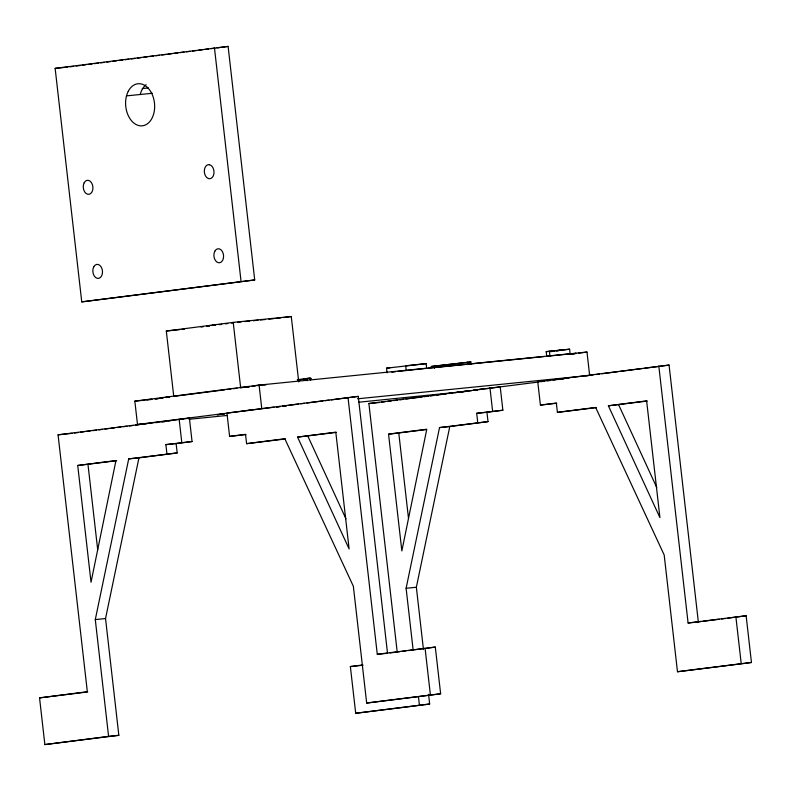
<?xml version="1.0" encoding="UTF-8"?>
<svg xmlns="http://www.w3.org/2000/svg" width="791" height="791" viewBox="0 0 791 791"><rect width="100%" height="100%" fill="white"/><g stroke="black" fill="none" stroke-linecap="round" stroke-linejoin="round"><path stroke-width="1.19" d="M44.869 744.578L108.594 736.352L95.286 619.59L128.706 458.889L177.184 452.927L176.126 443.583L192.055 441.526L189.395 418.172L58.069 434.832L87.336 691.71L39.55 697.88L44.869 744.578L118.838 735.323L105.539 618.562L138.949 457.86L177.184 452.927M413.179 650.321L406.109 588.286L439.529 427.585L488.007 421.623L486.94 412.279L502.868 410.222L500.209 386.868L368.893 403.529L397.181 651.843M423.422 649.282L416.353 587.258L449.772 426.557L488.007 421.623M55.143 68.362L228.105 46.422L254.712 279.945L81.75 301.875L55.143 68.362L67.67 67.097M70.033 66.82L73.701 66.345M76.154 66.029L79.832 65.554M82.284 65.238L85.962 64.763M88.414 64.447L92.082 63.972M94.534 63.656L98.213 63.181M100.665 62.865L104.343 62.39M106.795 62.074L110.473 61.599M112.915 61.283L116.593 60.818M119.046 60.502L122.724 60.027M125.176 59.711L128.854 59.236M131.296 58.92L134.974 58.445M137.426 58.129L141.105 57.654M143.557 57.338L147.235 56.863M149.677 56.547L153.355 56.072M155.807 55.756L159.485 55.281M161.937 54.965L165.616 54.49M168.058 54.174L171.736 53.699M174.188 53.383L177.866 52.908M180.318 52.592L183.996 52.117M186.439 51.801L190.117 51.326M192.569 51.01L196.247 50.535M198.699 50.219L202.377 49.744M204.829 49.428L208.498 48.953M210.95 48.637L214.628 48.162M217.08 47.846L228.105 46.422M81.75 301.875L254.712 279.945M224.852 389.805L173.753 396.4L166.308 331.014L233.216 322.382L291.276 316.529L298.731 381.915M201.003 327.019L203.435 326.703M207.094 326.238L209.526 325.922M213.184 325.447L215.617 325.131M219.275 324.666L221.707 324.35M225.366 323.875L227.798 323.559M231.456 323.094L233.889 322.777M280.854 317.873L276.128 318.417M283.168 317.577L291.276 316.529M297.337 379.68L310.309 378.108L310.576 380.441M387.076 372.838L386.542 368.171L426.151 363.633L426.685 368.309L397.824 371.454M141.184 424.114L137.496 424.49L134.836 401.136L259.092 385.098L586.991 352.074L589.651 375.418M309.33 378.711L311.456 378.444M426.151 363.633L405.892 365.768M227.284 389.488L230.932 389.024M233.365 388.707L237.013 388.233M154.868 398.931L157.32 398.615M159.772 398.298L163.45 397.824M165.902 397.507L169.571 397.033M251.676 386.443L255.355 385.968M257.807 385.652L266.379 384.545L264.105 384.772M470.843 361.932L431.233 366.47L470.843 361.932L471.11 364.265M546.185 351.639L569.609 349.187L570.143 353.854L546.719 356.306L546.185 351.639L563.004 349.938M550.754 351.52L554.432 351.046M556.874 350.729L561.778 350.097M391.852 372.225L395.441 371.76M550.487 351.649L554.076 351.194M556.468 350.878L569.609 349.187M571.072 354.022L575.977 353.389M572.368 353.953L576.026 353.488M578.458 353.172L586.991 352.074M137.496 424.49L274.032 407.207M348.01 397.408L377.277 654.286L387.521 653.257L358.254 396.38L226.938 413.04L229.598 436.395L245.971 434.566M71.991 433.33L58.069 434.832M74.433 433.013L78.101 432.539M80.544 432.222L84.212 431.748M86.654 431.431L90.322 430.966M92.765 430.65L96.433 430.175M98.875 429.859L102.533 429.384M104.985 429.068L108.644 428.593M111.096 428.277L114.754 427.812M117.206 427.496L120.865 427.021M123.317 426.705L126.975 426.23M129.427 425.914L133.086 425.439M135.538 425.123L139.196 424.648M144.091 424.025L146.533 423.709M168.562 420.861L171.014 420.545M180.813 419.279L183.265 418.963M186.943 418.488L189.395 418.172M242.086 411.369L244.538 411.053M276.375 406.95L280.044 406.475M282.486 406.159L286.154 405.684M288.596 405.368L298.375 404.112M300.817 403.796L304.486 403.321M306.928 403.005L322.817 400.958M325.259 400.642L328.927 400.167M331.37 399.851L347.259 397.794M349.701 397.487L358.254 396.38M556.785 403.262L540.411 405.081L537.751 381.737L669.067 365.076L698.334 621.944L688.091 622.982L658.824 366.104M381.578 402.184L385.247 401.709M387.689 401.393L391.357 400.918M393.799 400.602L397.468 400.127M399.91 399.811L403.578 399.346M406.02 399.03L409.689 398.555M412.131 398.239L421.91 396.973M424.352 396.657L428.02 396.182M430.462 395.876L434.13 395.401M436.573 395.085L441.467 394.452M443.909 394.136L446.351 393.819M448.794 393.503L452.462 393.028M454.904 392.712L458.572 392.247M461.015 391.931L471.485 390.675M473.245 390.349L477.576 389.884M479.376 389.558L484.28 388.925M485.506 388.767L538.483 382.023M540.915 381.707L544.574 381.242M547.016 380.926L550.665 380.451M552.899 380.066L564.062 378.721M566.386 378.325L568.937 378.098M585.973 375.804L593.299 374.855M595.752 374.538L599.41 374.064M601.862 373.748L617.741 371.701M620.193 371.384L642.183 368.547M644.625 368.23L669.067 365.076M166.941 453.955L165.873 444.611L192.055 441.526M229.598 436.395L245.526 434.338L246.594 443.672L285.511 438.946M477.754 422.651L476.696 413.307L502.868 410.222M540.411 405.081L556.34 403.024L557.408 412.368L596.325 407.632M77.726 465.474L115.961 460.54L91.034 582.235L77.726 465.474L116.653 460.738M246.594 443.672L284.819 438.738L353.359 586.279L366.668 703.041L440.636 693.786L435.307 647.087L377.277 654.286M297.564 437.097L335.799 432.163L349.108 548.924L297.564 437.097L336.491 432.361M388.549 434.16L426.784 429.226L401.848 550.922L388.549 434.16L426.27 429.582M557.408 412.368L595.643 407.434L664.183 554.975L677.482 671.737L751.45 662.482L746.131 615.774L688.091 622.982M608.388 405.793L646.623 400.859L659.921 517.611L608.388 405.793L647.305 401.057M87.781 691.937L39.55 697.88M389.973 652.941L399.771 651.675M402.224 651.359L405.902 650.884M408.354 650.568L412.032 650.093M414.474 649.777L424.283 648.511M426.735 648.195L435.307 647.087M428.544 694.29L429.661 704.02L355.693 713.274L350.364 666.566L362.624 664.994M363.069 665.221L350.364 666.566M698.334 621.944L700.786 621.627M703.239 621.311L719.167 619.254M721.619 618.938L725.298 618.463M727.75 618.147L746.131 615.774M366.668 703.041L440.636 693.786M355.693 713.274L429.661 704.02M677.482 671.737L751.45 662.482M209.595 325.665L206.955 326.021L208.933 325.843M211.78 325.526L214.42 325.17L211.533 325.447M220.669 414.296L217.07 414.761L224.535 413.911L220.926 414.375M142.311 88.572L148.392 87.959M126.501 95.879L152.307 93.279M237.547 322.303L241.166 321.937M244.785 321.571L249.6 321.087M253.219 320.721L258.044 320.236M260.457 319.999L265.272 319.515M268.891 319.149L273.716 318.664M166.308 331.014L179.616 329.669M182.029 329.432L184.451 329.185M386.542 368.171L389.963 367.825M310.309 378.108L306.888 378.444L307.155 380.787M298.039 379.789L300.471 379.542M302.913 379.304L307.798 378.81M297.416 379.947L301.035 379.581M303.447 379.334L307.066 378.968M256.136 385.573L261.831 384.999M428.376 368.22L434.477 367.607M436.919 367.36L544.277 356.553M570.37 353.923L576.066 353.35M240.207 387.63L249.313 386.71M243.084 387.521L240.662 387.768L233.216 322.382M246.713 387.155L249.135 386.908M160.553 397.913L162.827 397.685M165.111 397.448L169.66 396.993M145.762 399.851L151.457 399.277M134.836 401.136L144.664 400.147M147.116 399.9L152.03 399.406M155.708 399.03L158.17 398.783M276.494 406.96L280.172 406.594M283.86 406.218L286.312 405.971M357.542 398.802L588.425 375.547M247.425 410.519L249.699 410.292M553.68 379.68L557.101 379.334M559.375 379.107L563.934 378.642M537.751 381.737L544.584 381.044M474.036 389.953L483.143 389.043M149.558 423.086L151.842 422.859M458.098 392.01L468.351 390.981M155.916 422.631L158.378 422.384M162.056 422.008L164.518 421.761M189.079 419.289L227.146 415.453M358.55 402.224L465.395 391.456M368.893 403.529L379.136 402.5M165.873 444.611L176.126 443.583M476.696 413.307L486.94 412.279M128.706 458.889L138.949 457.86M439.529 427.585L449.772 426.557M95.286 619.59L105.539 618.562M406.109 588.286L416.353 587.258M108.594 736.352L118.838 735.323M618.631 404.755L656.767 487.513M307.818 436.059L345.954 518.817M735.877 616.812L741.207 663.511M549.379 351.224L549.903 355.891M489.965 387.897L492.625 411.251M467.422 362.278L467.689 364.611M434.417 366.055L434.684 368.388M405.664 365.699L406.188 370.366M425.064 648.116L430.383 694.824M398.793 433.132L408.492 518.273M418.439 696.535L419.408 705.048M259.092 385.098L261.752 408.443M214.45 47.796L241.047 281.319M179.142 419.21L181.801 442.555M87.979 464.436L97.679 549.577M140.165 94.495A21.159 14.456 84.2 0 1 146.078 84.696M209.388 164.716L208.122 164.726A7.05 4.815 84.2 0 0 204.325 170.826L204.434 172.665A7.05 4.815 84.2 0 0 208.943 178.677L210.208 178.657A7.05 4.815 84.2 0 0 214.005 172.557L213.896 170.727A7.05 4.815 84.2 0 0 209.388 164.716M128.28 91.232A21.159 14.456 84.2 0 0 138.722 125.561A21.159 14.456 84.2 0 0 153.345 97.55A21.159 14.456 84.2 0 0 128.28 91.232M214.796 251.241A7.05 4.815 84.2 0 0 218.276 262.691A7.05 4.815 84.2 0 0 223.151 253.357A7.05 4.815 84.2 0 0 214.796 251.241M93.724 266.874A7.05 4.815 84.2 0 0 97.204 278.313A7.05 4.815 84.2 0 0 102.079 268.98A7.05 4.815 84.2 0 0 93.724 266.874M84.153 182.8A7.05 4.815 84.2 0 0 87.623 194.25A7.05 4.815 84.2 0 0 92.507 184.916A7.05 4.815 84.2 0 0 84.153 182.8"/></g></svg>
